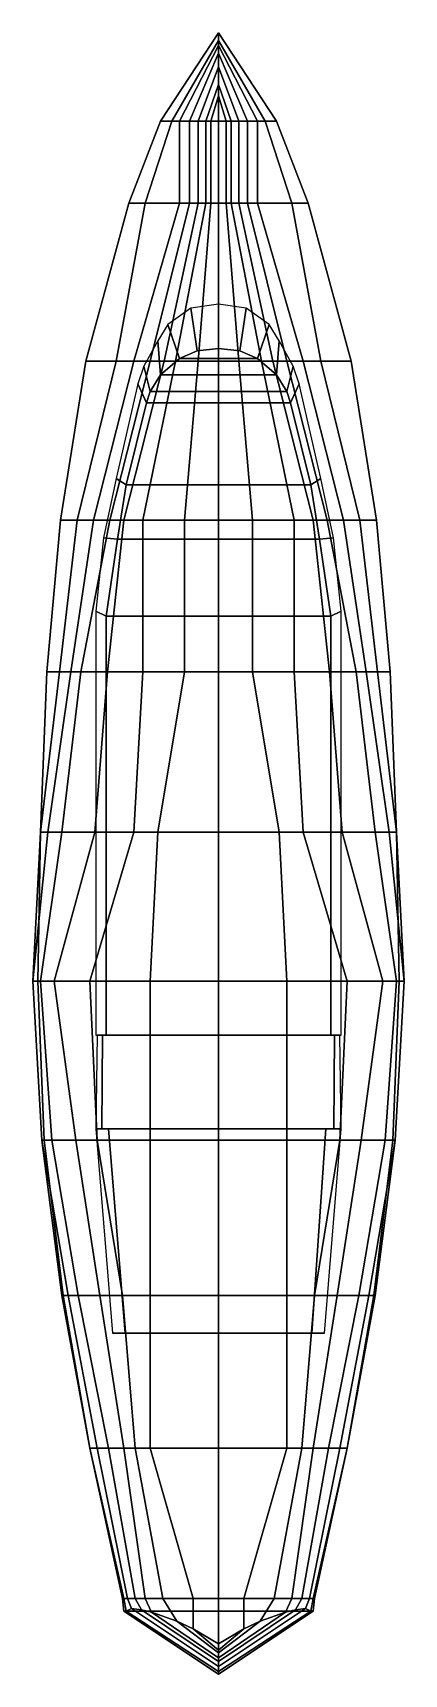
# Model space of a CAD drawing. Extents: x -14.7 to 14.7, y -31.6 to 48.
# Drawn here: x -9.67 to -6.73, y -31.56 to -18.56 of the extents above.
import ezdxf

# ---------------------------------------------------------------- set-up
doc = ezdxf.new("R2010")
doc.units = 0
doc.layers.add('BOATS', color=1, linetype='CONTINUOUS')

msp = doc.modelspace()

# ---------------------------------------------------------------- linework, layer by layer
at = {"layer": 'BOATS'}
for points in [[(-8.57, -19.26, 6.62), (-8.66, -19.26, 6.9), (-8.2, -18.56, 7.02), (-8.2, -18.62, 6.78)], [(-8.66, -19.26, 6.9), (-7.74, -19.26, 6.9), (-8.2, -18.56, 7.02)], [(-8.2, -18.62, 6.78), (-8.2, -18.56, 7.02), (-7.74, -19.26, 6.9), (-7.83, -19.26, 6.62)], [(-8.51, -19.26, 6.43), (-8.57, -19.26, 6.62), (-8.2, -18.62, 6.78), (-8.2, -18.66, 6.5)], [(-8.43, -19.26, 6.15), (-8.51, -19.26, 6.43), (-8.2, -18.66, 6.5), (-8.2, -18.72, 6.19)], [(-8.36, -19.26, 5.89), (-8.43, -19.26, 6.15), (-8.2, -18.72, 6.19), (-8.2, -18.83, 5.93)], [(-8.2, -18.66, 6.5), (-8.2, -18.62, 6.78), (-7.83, -19.26, 6.62), (-7.89, -19.26, 6.43)], [(-8.2, -18.72, 6.19), (-8.2, -18.66, 6.5), (-7.89, -19.26, 6.43), (-7.97, -19.26, 6.15)], [(-8.2, -18.83, 5.93), (-8.2, -18.72, 6.19), (-7.97, -19.26, 6.15), (-8.04, -19.26, 5.89)], [(-8.3, -19.26, 5.67), (-8.36, -19.26, 5.89), (-8.2, -18.83, 5.93), (-8.2, -18.97, 5.7)], [(-8.2, -18.97, 5.7), (-8.2, -18.83, 5.93), (-8.04, -19.26, 5.89), (-8.1, -19.26, 5.67)], [(-8.2, -18.97, 5.7), (-8.2, -19.06, 5.62), (-8.26, -19.26, 5.58), (-8.3, -19.26, 5.67)], [(-8.1, -19.26, 5.67), (-8.14, -19.26, 5.58), (-8.2, -19.06, 5.62), (-8.2, -18.97, 5.7)], [(-8.2, -19.06, 5.62), (-8.2, -19.17, 5.52), (-8.2, -19.26, 5.46), (-8.26, -19.26, 5.58)], [(-8.14, -19.26, 5.58), (-8.2, -19.26, 5.46), (-8.2, -19.17, 5.52), (-8.2, -19.06, 5.62)], [(-8.78, -19.91, 6.59), (-8.91, -19.91, 6.83), (-8.66, -19.26, 6.9), (-8.57, -19.26, 6.62)], [(-8.91, -19.91, 6.83), (-7.49, -19.91, 6.83), (-7.74, -19.26, 6.9), (-8.66, -19.26, 6.9)], [(-8.51, -19.91, 5.91), (-8.78, -19.91, 6.59), (-8.57, -19.26, 6.62), (-8.51, -19.26, 6.43)], [(-8.43, -19.91, 5.71), (-8.51, -19.91, 5.91), (-8.51, -19.26, 6.43), (-8.43, -19.26, 6.15)], [(-8.36, -19.91, 5.59), (-8.43, -19.91, 5.71), (-8.43, -19.26, 6.15), (-8.36, -19.26, 5.89)], [(-8.3, -19.91, 5.48), (-8.36, -19.91, 5.59), (-8.36, -19.26, 5.89), (-8.3, -19.26, 5.67)], [(-8.3, -19.26, 5.67), (-8.26, -19.26, 5.58), (-8.26, -19.91, 5.41), (-8.3, -19.91, 5.48)], [(-8.26, -19.26, 5.58), (-8.2, -19.26, 5.46), (-8.2, -19.91, 5.32), (-8.26, -19.91, 5.41)], [(-8.14, -19.91, 5.41), (-8.2, -19.91, 5.32), (-8.2, -19.26, 5.46), (-8.14, -19.26, 5.58)], [(-8.1, -19.91, 5.48), (-8.14, -19.91, 5.41), (-8.14, -19.26, 5.58), (-8.1, -19.26, 5.67)], [(-8.1, -19.26, 5.67), (-8.04, -19.26, 5.89), (-8.04, -19.91, 5.59), (-8.1, -19.91, 5.48)], [(-8.04, -19.26, 5.89), (-7.97, -19.26, 6.15), (-7.97, -19.91, 5.71), (-8.04, -19.91, 5.59)], [(-7.97, -19.26, 6.15), (-7.89, -19.26, 6.43), (-7.89, -19.91, 5.91), (-7.97, -19.91, 5.71)], [(-7.89, -19.26, 6.43), (-7.83, -19.26, 6.62), (-7.62, -19.91, 6.59), (-7.89, -19.91, 5.91)], [(-7.83, -19.26, 6.62), (-7.74, -19.26, 6.9), (-7.49, -19.91, 6.83), (-7.62, -19.91, 6.59)], [(-9.01, -21.16, 6.19), (-9.25, -21.16, 6.69), (-8.91, -19.91, 6.83), (-8.78, -19.91, 6.59)], [(-9.25, -21.16, 6.69), (-7.15, -21.16, 6.69), (-7.49, -19.91, 6.83), (-8.91, -19.91, 6.83)], [(-8.87, -21.16, 5.92), (-9.01, -21.16, 6.19), (-8.78, -19.91, 6.59), (-8.51, -19.91, 5.91)], [(-8.74, -21.16, 5.72), (-8.87, -21.16, 5.92), (-8.51, -19.91, 5.91), (-8.43, -19.91, 5.71)], [(-8.63, -21.16, 5.6), (-8.74, -21.16, 5.72), (-8.43, -19.91, 5.71), (-8.36, -19.91, 5.59)], [(-8.54, -21.16, 5.49), (-8.63, -21.16, 5.6), (-8.36, -19.91, 5.59), (-8.3, -19.91, 5.48)], [(-8.3, -19.91, 5.48), (-8.26, -19.91, 5.41), (-8.36, -21.16, 5.32), (-8.54, -21.16, 5.49)], [(-8.26, -19.91, 5.41), (-8.2, -19.91, 5.32), (-8.2, -21.16, 5.22), (-8.36, -21.16, 5.32)], [(-8.04, -21.16, 5.32), (-8.2, -21.16, 5.22), (-8.2, -19.91, 5.32), (-8.14, -19.91, 5.41)], [(-7.86, -21.16, 5.49), (-8.04, -21.16, 5.32), (-8.14, -19.91, 5.41), (-8.1, -19.91, 5.48)], [(-8.1, -19.91, 5.48), (-8.04, -19.91, 5.59), (-7.77, -21.16, 5.6), (-7.86, -21.16, 5.49)], [(-8.04, -19.91, 5.59), (-7.97, -19.91, 5.71), (-7.66, -21.16, 5.72), (-7.77, -21.16, 5.6)], [(-7.97, -19.91, 5.71), (-7.89, -19.91, 5.91), (-7.53, -21.16, 5.92), (-7.66, -21.16, 5.72)], [(-7.89, -19.91, 5.91), (-7.62, -19.91, 6.59), (-7.39, -21.16, 6.19), (-7.53, -21.16, 5.92)], [(-7.62, -19.91, 6.59), (-7.49, -19.91, 6.83), (-7.15, -21.16, 6.69), (-7.39, -21.16, 6.19)], [(-8.42, -20.74, 6.73), (-8.6, -20.87, 6.72), (-8.51, -21.14, 7.28), (-8.37, -21.08, 7.28)], [(-8.2, -20.71, 6.74), (-8.42, -20.74, 6.73), (-8.37, -21.08, 7.28), (-8.2, -21.06, 7.28)], [(-7.98, -20.74, 6.73), (-8.2, -20.71, 6.74), (-8.2, -21.06, 7.28), (-8.03, -21.08, 7.28)], [(-8.03, -21.08, 7.28), (-7.89, -21.14, 7.28), (-7.8, -20.87, 6.72), (-7.98, -20.74, 6.73)], [(-8.6, -20.87, 6.72), (-8.68, -21, 6.7), (-8.66, -21.27, 7.28), (-8.51, -21.14, 7.28)], [(-7.89, -21.14, 7.28), (-7.74, -21.27, 7.28), (-7.72, -21, 6.7), (-7.8, -20.87, 6.72)], [(-8.68, -21, 6.7), (-8.79, -21.2, 6.68), (-8.74, -21.4, 7.28), (-8.66, -21.27, 7.28)], [(-7.74, -21.27, 7.28), (-7.66, -21.4, 7.28), (-7.61, -21.2, 6.68), (-7.72, -21, 6.7)], [(-9.32, -22.42, 6.2), (-9.45, -22.42, 6.6), (-9.25, -21.16, 6.69), (-9.01, -21.16, 6.19)], [(-9.45, -22.42, 6.6), (-6.95, -22.42, 6.6), (-7.15, -21.16, 6.69), (-9.25, -21.16, 6.69)], [(-9.19, -22.42, 5.93), (-9.32, -22.42, 6.2), (-9.01, -21.16, 6.19), (-8.87, -21.16, 5.92)], [(-9.06, -22.42, 5.73), (-9.19, -22.42, 5.93), (-8.87, -21.16, 5.92), (-8.74, -21.16, 5.72)], [(-8.95, -22.42, 5.61), (-9.06, -22.42, 5.73), (-8.74, -21.16, 5.72), (-8.63, -21.16, 5.6)], [(-8.8, -22.42, 5.48), (-8.95, -22.42, 5.61), (-8.63, -21.16, 5.6), (-8.54, -21.16, 5.49)], [(-8.54, -21.16, 5.49), (-8.36, -21.16, 5.32), (-8.47, -22.42, 5.29), (-8.8, -22.42, 5.48)], [(-8.51, -21.14, 7.28), (-8.66, -21.27, 7.28), (-7.74, -21.27, 7.28), (-7.89, -21.14, 7.28)], [(-8.37, -21.08, 7.28), (-8.51, -21.14, 7.28), (-8.2, -21.14, 7.28), (-8.2, -21.06, 7.28)], [(-8.36, -21.16, 5.32), (-8.2, -21.16, 5.22), (-8.2, -22.42, 5.17), (-8.47, -22.42, 5.29)], [(-8.2, -21.06, 7.28), (-8.2, -21.14, 7.28), (-7.89, -21.14, 7.28), (-8.03, -21.08, 7.28)], [(-7.93, -22.42, 5.29), (-8.2, -22.42, 5.17), (-8.2, -21.16, 5.22), (-8.04, -21.16, 5.32)], [(-7.6, -22.42, 5.48), (-7.93, -22.42, 5.29), (-8.04, -21.16, 5.32), (-7.86, -21.16, 5.49)], [(-7.86, -21.16, 5.49), (-7.77, -21.16, 5.6), (-7.45, -22.42, 5.61), (-7.6, -22.42, 5.48)], [(-7.77, -21.16, 5.6), (-7.66, -21.16, 5.72), (-7.34, -22.42, 5.73), (-7.45, -22.42, 5.61)], [(-7.66, -21.16, 5.72), (-7.53, -21.16, 5.92), (-7.21, -22.42, 5.93), (-7.34, -22.42, 5.73)], [(-7.53, -21.16, 5.92), (-7.39, -21.16, 6.19), (-7.08, -22.42, 6.2), (-7.21, -22.42, 5.93)], [(-7.39, -21.16, 6.19), (-7.15, -21.16, 6.69), (-6.95, -22.42, 6.6), (-7.08, -22.42, 6.2)], [(-8.79, -21.2, 6.68), (-8.84, -21.34, 6.67), (-8.77, -21.49, 7.28), (-8.74, -21.4, 7.28)], [(-8.66, -21.27, 7.28), (-8.74, -21.4, 7.28), (-7.66, -21.4, 7.28), (-7.74, -21.27, 7.28)], [(-7.66, -21.4, 7.28), (-7.63, -21.49, 7.28), (-7.56, -21.34, 6.67), (-7.61, -21.2, 6.68)], [(-8.84, -21.34, 6.67), (-9.01, -22.09, 6.62), (-8.93, -22.14, 7.28), (-8.77, -21.49, 7.28)], [(-8.74, -21.4, 7.28), (-8.77, -21.49, 7.28), (-7.63, -21.49, 7.28), (-7.66, -21.4, 7.28)], [(-7.63, -21.49, 7.28), (-7.47, -22.14, 7.28), (-7.39, -22.09, 6.62), (-7.56, -21.34, 6.67)], [(-8.77, -21.49, 7.28), (-8.93, -22.14, 7.28), (-7.47, -22.14, 7.28), (-7.63, -21.49, 7.28)], [(-9.01, -22.09, 6.62), (-9.11, -22.56, 6.59), (-9, -22.57, 7.28), (-8.93, -22.14, 7.28)], [(-7.47, -22.14, 7.28), (-7.4, -22.57, 7.28), (-7.29, -22.56, 6.59), (-7.39, -22.09, 6.62)], [(-8.93, -22.14, 7.28), (-9, -22.57, 7.28), (-7.4, -22.57, 7.28), (-7.47, -22.14, 7.28)], [(-9.46, -23.62, 6.03), (-9.56, -23.62, 6.54), (-9.45, -22.42, 6.6), (-9.32, -22.42, 6.2)], [(-9.56, -23.62, 6.54), (-6.84, -23.62, 6.54), (-6.95, -22.42, 6.6), (-9.45, -22.42, 6.6)], [(-9.37, -23.62, 5.79), (-9.46, -23.62, 6.03), (-9.32, -22.42, 6.2), (-9.19, -22.42, 5.93)], [(-9.29, -23.62, 5.68), (-9.37, -23.62, 5.79), (-9.19, -22.42, 5.93), (-9.06, -22.42, 5.73)], [(-9.08, -23.62, 5.5), (-9.29, -23.62, 5.68), (-9.06, -22.42, 5.73), (-8.95, -22.42, 5.61)], [(-8.8, -23.62, 5.37), (-9.08, -23.62, 5.5), (-8.95, -22.42, 5.61), (-8.8, -22.42, 5.48)], [(-8.8, -22.42, 5.48), (-8.47, -22.42, 5.29), (-8.47, -23.62, 5.28), (-8.8, -23.62, 5.37)], [(-8.47, -22.42, 5.29), (-8.2, -22.42, 5.17), (-8.2, -23.62, 5.16), (-8.47, -23.62, 5.28)], [(-7.93, -23.62, 5.28), (-8.2, -23.62, 5.16), (-8.2, -22.42, 5.17), (-7.93, -22.42, 5.29)], [(-7.6, -23.62, 5.37), (-7.93, -23.62, 5.28), (-7.93, -22.42, 5.29), (-7.6, -22.42, 5.48)], [(-7.6, -22.42, 5.48), (-7.45, -22.42, 5.61), (-7.32, -23.62, 5.5), (-7.6, -23.62, 5.37)], [(-7.45, -22.42, 5.61), (-7.34, -22.42, 5.73), (-7.11, -23.62, 5.68), (-7.32, -23.62, 5.5)], [(-7.34, -22.42, 5.73), (-7.21, -22.42, 5.93), (-7.03, -23.62, 5.79), (-7.11, -23.62, 5.68)], [(-7.21, -22.42, 5.93), (-7.08, -22.42, 6.2), (-6.94, -23.62, 6.03), (-7.03, -23.62, 5.79)], [(-7.08, -22.42, 6.2), (-6.95, -22.42, 6.6), (-6.84, -23.62, 6.54), (-6.94, -23.62, 6.03)], [(-9.11, -22.56, 6.59), (-9.17, -23.14, 6.56), (-9.09, -23.18, 7.28), (-9, -22.57, 7.28)], [(-9, -22.57, 7.28), (-9.09, -23.18, 7.28), (-7.31, -23.18, 7.28), (-7.4, -22.57, 7.28)], [(-7.4, -22.57, 7.28), (-7.31, -23.18, 7.28), (-7.23, -23.14, 6.56), (-7.29, -22.56, 6.59)], [(-9.17, -23.14, 6.56), (-9.17, -26.5, 6.43), (-9.09, -26.5, 7.28), (-9.09, -23.18, 7.28)], [(-7.31, -23.18, 7.28), (-7.31, -26.5, 7.28), (-7.23, -26.5, 6.43), (-7.23, -23.14, 6.56)], [(-9.09, -23.18, 7.28), (-9.09, -26.5, 7.28), (-7.31, -26.5, 7.28), (-7.31, -23.18, 7.28)], [(-9.55, -24.89, 5.78), (-9.61, -24.89, 6.02), (-9.46, -23.62, 6.03), (-9.37, -23.62, 5.79)], [(-9.61, -24.89, 6.02), (-9.61, -24.89, 6.5), (-9.56, -23.62, 6.54), (-9.46, -23.62, 6.03)], [(-9.61, -24.89, 6.5), (-6.79, -24.89, 6.5), (-6.84, -23.62, 6.54), (-9.56, -23.62, 6.54)], [(-9.44, -24.89, 5.6), (-9.55, -24.89, 5.78), (-9.37, -23.62, 5.79), (-9.29, -23.62, 5.68)], [(-9.18, -24.89, 5.39), (-9.44, -24.89, 5.6), (-9.29, -23.62, 5.68), (-9.08, -23.62, 5.5)], [(-8.87, -24.89, 5.3), (-9.18, -24.89, 5.39), (-9.08, -23.62, 5.5), (-8.8, -23.62, 5.37)], [(-8.8, -23.62, 5.37), (-8.47, -23.62, 5.28), (-8.68, -24.89, 5.27), (-8.87, -24.89, 5.3)], [(-8.47, -23.62, 5.28), (-8.2, -23.62, 5.16), (-8.2, -24.89, 5.15), (-8.68, -24.89, 5.27)], [(-7.72, -24.89, 5.27), (-8.2, -24.89, 5.15), (-8.2, -23.62, 5.16), (-7.93, -23.62, 5.28)], [(-7.53, -24.89, 5.3), (-7.72, -24.89, 5.27), (-7.93, -23.62, 5.28), (-7.6, -23.62, 5.37)], [(-7.6, -23.62, 5.37), (-7.32, -23.62, 5.5), (-7.22, -24.89, 5.39), (-7.53, -24.89, 5.3)], [(-7.32, -23.62, 5.5), (-7.11, -23.62, 5.68), (-6.96, -24.89, 5.6), (-7.22, -24.89, 5.39)], [(-7.11, -23.62, 5.68), (-7.03, -23.62, 5.79), (-6.85, -24.89, 5.78), (-6.96, -24.89, 5.6)], [(-7.03, -23.62, 5.79), (-6.94, -23.62, 6.03), (-6.79, -24.89, 6.02), (-6.85, -24.89, 5.78)], [(-6.94, -23.62, 6.03), (-6.84, -23.62, 6.54), (-6.79, -24.89, 6.5), (-6.79, -24.89, 6.02)], [(-9.61, -26.07, 5.71), (-9.67, -26.07, 5.93), (-9.55, -24.89, 5.78), (-9.44, -24.89, 5.6)], [(-9.67, -26.07, 5.93), (-9.67, -26.07, 6.21), (-9.61, -24.89, 6.02), (-9.55, -24.89, 5.78)], [(-9.67, -26.07, 6.21), (-9.63, -26.07, 6.52), (-9.61, -24.89, 6.5), (-9.61, -24.89, 6.02)], [(-9.63, -26.07, 6.52), (-6.77, -26.07, 6.52), (-6.79, -24.89, 6.5), (-9.61, -24.89, 6.5)], [(-9.5, -26.07, 5.55), (-9.61, -26.07, 5.71), (-9.44, -24.89, 5.6), (-9.18, -24.89, 5.39)], [(-9.22, -26.07, 5.39), (-9.5, -26.07, 5.55), (-9.18, -24.89, 5.39), (-8.87, -24.89, 5.3)], [(-8.87, -24.89, 5.3), (-8.68, -24.89, 5.27), (-8.74, -26.07, 5.27), (-9.22, -26.07, 5.39)], [(-8.68, -24.89, 5.27), (-8.2, -24.89, 5.15), (-8.2, -26.07, 5.15), (-8.74, -26.07, 5.27)], [(-7.66, -26.07, 5.27), (-8.2, -26.07, 5.15), (-8.2, -24.89, 5.15), (-7.72, -24.89, 5.27)], [(-7.18, -26.07, 5.39), (-7.66, -26.07, 5.27), (-7.72, -24.89, 5.27), (-7.53, -24.89, 5.3)], [(-7.53, -24.89, 5.3), (-7.22, -24.89, 5.39), (-6.9, -26.07, 5.55), (-7.18, -26.07, 5.39)], [(-7.22, -24.89, 5.39), (-6.96, -24.89, 5.6), (-6.79, -26.07, 5.71), (-6.9, -26.07, 5.55)], [(-6.96, -24.89, 5.6), (-6.85, -24.89, 5.78), (-6.73, -26.07, 5.93), (-6.79, -26.07, 5.71)], [(-6.85, -24.89, 5.78), (-6.79, -24.89, 6.02), (-6.73, -26.07, 6.21), (-6.73, -26.07, 5.93)], [(-6.79, -24.89, 6.02), (-6.79, -24.89, 6.5), (-6.77, -26.07, 6.52), (-6.73, -26.07, 6.21)], [(-9.52, -27.33, 5.79), (-9.6, -27.33, 6.03), (-9.67, -26.07, 5.93), (-9.61, -26.07, 5.71)], [(-9.6, -27.33, 6.03), (-9.6, -27.33, 6.23), (-9.67, -26.07, 6.21), (-9.67, -26.07, 5.93)], [(-9.6, -27.33, 6.23), (-9.58, -27.33, 6.54), (-9.63, -26.07, 6.52), (-9.67, -26.07, 6.21)], [(-9.58, -27.33, 6.54), (-6.82, -27.33, 6.54), (-6.77, -26.07, 6.52), (-9.63, -26.07, 6.52)], [(-9.33, -27.33, 5.57), (-9.52, -27.33, 5.79), (-9.61, -26.07, 5.71), (-9.5, -26.07, 5.55)], [(-9.16, -27.33, 5.48), (-9.33, -27.33, 5.57), (-9.5, -26.07, 5.55), (-9.22, -26.07, 5.39)], [(-9.22, -26.07, 5.39), (-8.74, -26.07, 5.27), (-8.74, -27.33, 5.37), (-9.16, -27.33, 5.48)], [(-8.74, -26.07, 5.27), (-8.2, -26.07, 5.15), (-8.2, -27.33, 5.23), (-8.74, -27.33, 5.37)], [(-7.66, -27.33, 5.37), (-8.2, -27.33, 5.23), (-8.2, -26.07, 5.15), (-7.66, -26.07, 5.27)], [(-7.24, -27.33, 5.48), (-7.66, -27.33, 5.37), (-7.66, -26.07, 5.27), (-7.18, -26.07, 5.39)], [(-7.18, -26.07, 5.39), (-6.9, -26.07, 5.55), (-7.07, -27.33, 5.57), (-7.24, -27.33, 5.48)], [(-6.9, -26.07, 5.55), (-6.79, -26.07, 5.71), (-6.88, -27.33, 5.79), (-7.07, -27.33, 5.57)], [(-6.79, -26.07, 5.71), (-6.73, -26.07, 5.93), (-6.8, -27.33, 6.03), (-6.88, -27.33, 5.79)], [(-6.73, -26.07, 6.21), (-6.77, -26.07, 6.52), (-6.82, -27.33, 6.54), (-6.8, -27.33, 6.23)], [(-6.73, -26.07, 5.93), (-6.73, -26.07, 6.21), (-6.8, -27.33, 6.23), (-6.8, -27.33, 6.03)], [(-7.31, -26.5, 7.28), (-9.09, -26.5, 7.28), (-9.119, -26.5, 6.97), (-7.281, -26.5, 6.97)], [(-9.31, -28.56, 5.94), (-9.39, -28.56, 6.12), (-9.6, -27.33, 6.03), (-9.52, -27.33, 5.79)], [(-9.39, -28.56, 6.12), (-9.44, -28.56, 6.33), (-9.6, -27.33, 6.23), (-9.6, -27.33, 6.03)], [(-9.44, -28.56, 6.33), (-9.43, -28.56, 6.63), (-9.58, -27.33, 6.54), (-9.6, -27.33, 6.23)], [(-9.43, -28.56, 6.63), (-6.97, -28.56, 6.63), (-6.82, -27.33, 6.54), (-9.58, -27.33, 6.54)], [(-9.14, -28.56, 5.78), (-9.31, -28.56, 5.94), (-9.52, -27.33, 5.79), (-9.33, -27.33, 5.57)], [(-8.96, -28.56, 5.68), (-9.14, -28.56, 5.78), (-9.33, -27.33, 5.57), (-9.16, -27.33, 5.48)], [(-9.16, -27.33, 5.48), (-8.74, -27.33, 5.37), (-8.74, -28.56, 5.59), (-8.96, -28.56, 5.68)], [(-8.74, -27.33, 5.37), (-8.2, -27.33, 5.23), (-8.2, -28.56, 5.41), (-8.74, -28.56, 5.59)], [(-7.66, -28.56, 5.59), (-8.2, -28.56, 5.41), (-8.2, -27.33, 5.23), (-7.66, -27.33, 5.37)], [(-7.44, -28.56, 5.68), (-7.66, -28.56, 5.59), (-7.66, -27.33, 5.37), (-7.24, -27.33, 5.48)], [(-7.24, -27.33, 5.48), (-7.07, -27.33, 5.57), (-7.26, -28.56, 5.78), (-7.44, -28.56, 5.68)], [(-7.07, -27.33, 5.57), (-6.88, -27.33, 5.79), (-7.09, -28.56, 5.94), (-7.26, -28.56, 5.78)], [(-6.88, -27.33, 5.79), (-6.8, -27.33, 6.03), (-7.01, -28.56, 6.12), (-7.09, -28.56, 5.94)], [(-6.8, -27.33, 6.03), (-6.8, -27.33, 6.23), (-6.96, -28.56, 6.33), (-7.01, -28.56, 6.12)], [(-6.8, -27.33, 6.23), (-6.82, -27.33, 6.54), (-6.97, -28.56, 6.63), (-6.96, -28.56, 6.33)], [(-9.16, -29.77, 6.21), (-9.22, -29.77, 6.43), (-9.44, -28.56, 6.33), (-9.39, -28.56, 6.12)], [(-9.22, -29.77, 6.43), (-9.22, -29.77, 6.66), (-9.43, -28.56, 6.63), (-9.44, -28.56, 6.33)], [(-9.22, -29.77, 6.66), (-7.18, -29.77, 6.66), (-6.97, -28.56, 6.63), (-9.43, -28.56, 6.63)], [(-9.07, -29.77, 6.08), (-9.16, -29.77, 6.21), (-9.39, -28.56, 6.12), (-9.31, -28.56, 5.94)], [(-8.95, -29.77, 5.97), (-9.07, -29.77, 6.08), (-9.31, -28.56, 5.94), (-9.14, -28.56, 5.78)], [(-8.86, -29.77, 5.92), (-8.95, -29.77, 5.97), (-9.14, -28.56, 5.78), (-8.96, -28.56, 5.68)], [(-8.96, -28.56, 5.68), (-8.74, -28.56, 5.59), (-8.74, -29.77, 5.86), (-8.86, -29.77, 5.92)], [(-8.74, -28.56, 5.59), (-8.2, -28.56, 5.41), (-8.2, -29.77, 5.63), (-8.74, -29.77, 5.86)], [(-7.66, -29.77, 5.86), (-8.2, -29.77, 5.63), (-8.2, -28.56, 5.41), (-7.66, -28.56, 5.59)], [(-7.54, -29.77, 5.92), (-7.66, -29.77, 5.86), (-7.66, -28.56, 5.59), (-7.44, -28.56, 5.68)], [(-7.44, -28.56, 5.68), (-7.26, -28.56, 5.78), (-7.45, -29.77, 5.97), (-7.54, -29.77, 5.92)], [(-7.26, -28.56, 5.78), (-7.09, -28.56, 5.94), (-7.33, -29.77, 6.08), (-7.45, -29.77, 5.97)], [(-7.09, -28.56, 5.94), (-7.01, -28.56, 6.12), (-7.24, -29.77, 6.21), (-7.33, -29.77, 6.08)], [(-7.01, -28.56, 6.12), (-6.96, -28.56, 6.33), (-7.18, -29.77, 6.43), (-7.24, -29.77, 6.21)], [(-6.96, -28.56, 6.33), (-6.97, -28.56, 6.63), (-7.18, -29.77, 6.66), (-7.18, -29.77, 6.43)], [(-8.92, -30.96, 6.54), (-8.95, -30.96, 6.63), (-9.22, -29.77, 6.43), (-9.16, -29.77, 6.21)], [(-8.95, -30.96, 6.63), (-8.96, -30.96, 6.73), (-9.22, -29.77, 6.66), (-9.22, -29.77, 6.43)], [(-8.96, -30.96, 6.73), (-7.44, -30.96, 6.73), (-7.18, -29.77, 6.66), (-9.22, -29.77, 6.66)], [(-8.86, -30.96, 6.42), (-8.92, -30.96, 6.54), (-9.16, -29.77, 6.21), (-9.07, -29.77, 6.08)], [(-8.78, -30.96, 6.33), (-8.86, -30.96, 6.42), (-9.07, -29.77, 6.08), (-8.95, -29.77, 5.97)], [(-8.64, -30.96, 6.21), (-8.78, -30.96, 6.33), (-8.95, -29.77, 5.97), (-8.86, -29.77, 5.92)], [(-8.86, -29.77, 5.92), (-8.74, -29.77, 5.86), (-8.4, -30.96, 6.08), (-8.64, -30.96, 6.21)], [(-8.74, -29.77, 5.86), (-8.2, -29.77, 5.63), (-8.2, -30.96, 5.98), (-8.4, -30.96, 6.08)], [(-8, -30.96, 6.08), (-8.2, -30.96, 5.98), (-8.2, -29.77, 5.63), (-7.66, -29.77, 5.86)], [(-7.76, -30.96, 6.21), (-8, -30.96, 6.08), (-7.66, -29.77, 5.86), (-7.54, -29.77, 5.92)], [(-7.54, -29.77, 5.92), (-7.45, -29.77, 5.97), (-7.62, -30.96, 6.33), (-7.76, -30.96, 6.21)], [(-7.45, -29.77, 5.97), (-7.33, -29.77, 6.08), (-7.54, -30.96, 6.42), (-7.62, -30.96, 6.33)], [(-7.33, -29.77, 6.08), (-7.24, -29.77, 6.21), (-7.48, -30.96, 6.54), (-7.54, -30.96, 6.42)], [(-7.24, -29.77, 6.21), (-7.18, -29.77, 6.43), (-7.45, -30.96, 6.63), (-7.48, -30.96, 6.54)], [(-7.18, -29.77, 6.43), (-7.18, -29.77, 6.66), (-7.44, -30.96, 6.73), (-7.45, -30.96, 6.63)], [(-8.93, -31.06, 6.65), (-8.95, -31.06, 6.75), (-8.96, -30.96, 6.73), (-8.95, -30.96, 6.63)], [(-8.95, -31.06, 6.75), (-7.45, -31.06, 6.75), (-7.44, -30.96, 6.73), (-8.96, -30.96, 6.73)], [(-8.89, -31.04, 6.56), (-8.93, -31.06, 6.65), (-8.95, -30.96, 6.63), (-8.92, -30.96, 6.54)], [(-8.2, -31.54, 6.68), (-8.2, -31.56, 6.76), (-8.95, -31.06, 6.75), (-8.93, -31.06, 6.65)], [(-8.2, -31.56, 6.76), (-8.2, -31.56, 6.76), (-7.45, -31.06, 6.75), (-8.95, -31.06, 6.75)], [(-8.2, -31.5, 6.59), (-8.2, -31.54, 6.68), (-8.93, -31.06, 6.65), (-8.89, -31.04, 6.56)], [(-8.81, -31.05, 6.44), (-8.89, -31.04, 6.56), (-8.92, -30.96, 6.54), (-8.86, -30.96, 6.42)], [(-8.2, -31.46, 6.47), (-8.2, -31.5, 6.59), (-8.89, -31.04, 6.56), (-8.81, -31.05, 6.44)], [(-8.73, -31.07, 6.35), (-8.81, -31.05, 6.44), (-8.86, -30.96, 6.42), (-8.78, -30.96, 6.33)], [(-8.2, -31.43, 6.39), (-8.2, -31.46, 6.47), (-8.81, -31.05, 6.44), (-8.73, -31.07, 6.35)], [(-8.53, -31.14, 6.23), (-8.73, -31.07, 6.35), (-8.78, -30.96, 6.33), (-8.64, -30.96, 6.21)], [(-8.64, -30.96, 6.21), (-8.4, -30.96, 6.08), (-8.4, -31.2, 6.19), (-8.53, -31.14, 6.23)], [(-8.4, -30.96, 6.08), (-8.2, -30.96, 5.98), (-8.2, -31.32, 6.11), (-8.4, -31.2, 6.19)], [(-8, -31.2, 6.19), (-8.2, -31.32, 6.11), (-8.2, -30.96, 5.98), (-8, -30.96, 6.08)], [(-7.59, -31.05, 6.44), (-7.51, -31.04, 6.56), (-8.2, -31.5, 6.59), (-8.2, -31.46, 6.47)], [(-7.51, -31.04, 6.56), (-7.47, -31.06, 6.65), (-8.2, -31.54, 6.68), (-8.2, -31.5, 6.59)], [(-7.67, -31.07, 6.35), (-7.59, -31.05, 6.44), (-8.2, -31.46, 6.47), (-8.2, -31.43, 6.39)], [(-7.47, -31.06, 6.65), (-7.45, -31.06, 6.75), (-8.2, -31.56, 6.76), (-8.2, -31.54, 6.68)], [(-7.87, -31.14, 6.23), (-8, -31.2, 6.19), (-8, -30.96, 6.08), (-7.76, -30.96, 6.21)], [(-7.76, -30.96, 6.21), (-7.62, -30.96, 6.33), (-7.67, -31.07, 6.35), (-7.87, -31.14, 6.23)], [(-7.62, -30.96, 6.33), (-7.54, -30.96, 6.42), (-7.59, -31.05, 6.44), (-7.67, -31.07, 6.35)], [(-7.54, -30.96, 6.42), (-7.48, -30.96, 6.54), (-7.51, -31.04, 6.56), (-7.59, -31.05, 6.44)], [(-7.48, -30.96, 6.54), (-7.45, -30.96, 6.63), (-7.47, -31.06, 6.65), (-7.51, -31.04, 6.56)], [(-7.45, -30.96, 6.63), (-7.44, -30.96, 6.73), (-7.45, -31.06, 6.75), (-7.47, -31.06, 6.65)], [(-8.2, -31.39, 6.28), (-8.2, -31.43, 6.39), (-8.73, -31.07, 6.35), (-8.53, -31.14, 6.23)], [(-8.53, -31.14, 6.23), (-8.4, -31.2, 6.19), (-8.2, -31.37, 6.22), (-8.2, -31.39, 6.28)], [(-8.4, -31.2, 6.19), (-8.2, -31.32, 6.11), (-8.2, -31.32, 6.11), (-8.2, -31.37, 6.22)], [(-7.87, -31.14, 6.23), (-7.67, -31.07, 6.35), (-8.2, -31.43, 6.39), (-8.2, -31.39, 6.28)], [(-8.2, -31.39, 6.28), (-8.2, -31.37, 6.22), (-8, -31.2, 6.19), (-7.87, -31.14, 6.23)], [(-8.2, -31.37, 6.22), (-8.2, -31.32, 6.11), (-8.2, -31.32, 6.11), (-8, -31.2, 6.19)]]:
    msp.add_3dface(points, dxfattribs=at)
at = {"layer": 'BOATS', "color": 2}
for points in [[(-9.161, -26.5, 6.53), (-9.17, -27.24, 6.53), (-9.123, -27.24, 6.98), (-9.119, -26.5, 6.97)], [(-9.119, -26.5, 6.97), (-9.123, -27.24, 6.98), (-7.287, -27.24, 6.98), (-7.281, -26.5, 6.97)], [(-7.281, -26.5, 6.97), (-7.287, -27.24, 6.98), (-7.23, -27.24, 6.53), (-7.239, -26.5, 6.53)], [(-9.17, -27.24, 6.53), (-9.04, -28.86, 6.62), (-8.94, -28.86, 7.48), (-9.07, -27.24, 7.48)], [(-7.287, -27.24, 6.98), (-9.123, -27.24, 6.98), (-9.07, -27.24, 7.48), (-7.35, -27.24, 7.48)], [(-9.07, -27.24, 7.48), (-8.94, -28.86, 7.48), (-7.46, -28.86, 7.48), (-7.35, -27.24, 7.48)], [(-7.35, -27.24, 7.48), (-7.46, -28.86, 7.48), (-7.36, -28.86, 6.62), (-7.23, -27.24, 6.53)], [(-7.46, -28.86, 7.48), (-8.94, -28.86, 7.48), (-9.04, -28.86, 6.62), (-7.36, -28.86, 6.62)]]:
    msp.add_3dface(points, dxfattribs=at)

doc.saveas('drawing.dxf')
